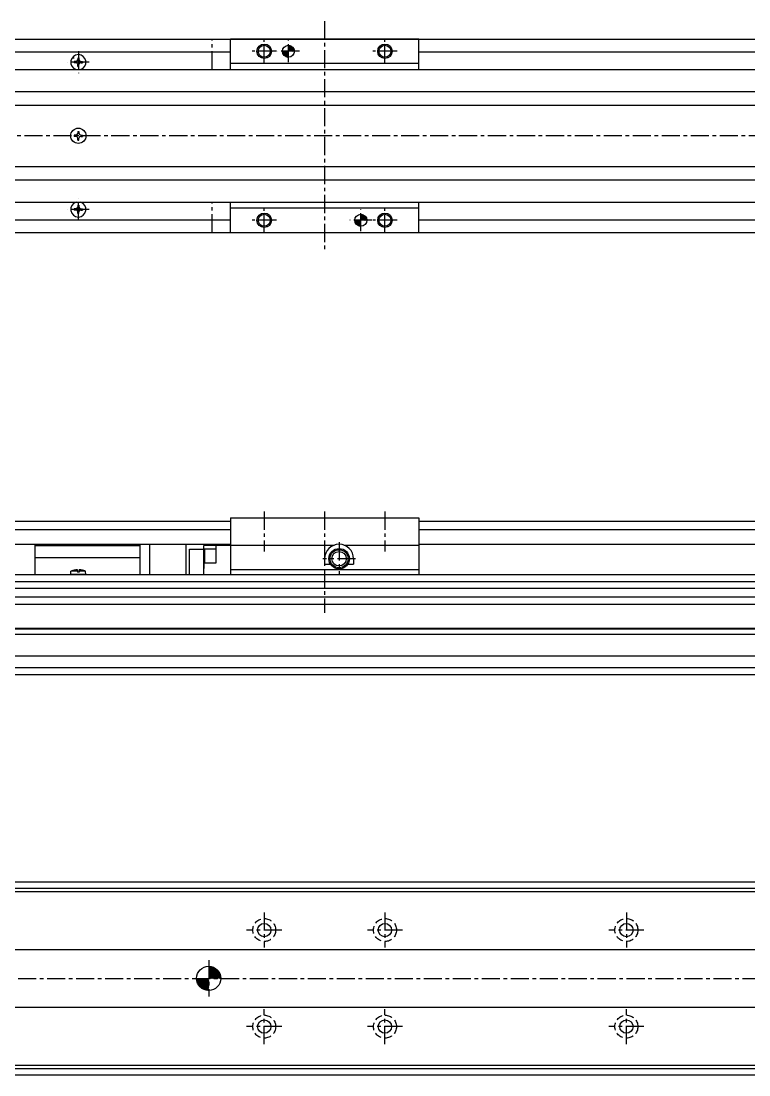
# Model space of a CAD drawing. Extents: x -693 to 450, y 35 to 506.
# Drawn here: x -423.1 to -121.7, y 69.3 to 505.8 of the extents above; entities that cross this region are included whole.
import ezdxf

# ---------------------------------------------------------------- set-up
doc = ezdxf.new("R2010")
doc.units = 0
for name, pattern in [('CENTER', [12, 7.5, -1.5, 1.5, -1.5]), ('DASHED', [4.5, 3, -1.5]), ('PHANTOM', [15, 7.5, -1.5, 1.5, -1.5, 1.5, -1.5])]:
    doc.linetypes.add(name, pattern=pattern)
doc.layers.get('0').update_dxf_attribs({"linetype": 'CONTINUOUS'})
doc.layers.add('CENTER', color=1, linetype='CENTER')

# ---------------------------------------------------------------- blocks, each defined once
blk = doc.blocks.new('*X2')
at = {"color": 0}
for p, q in [((-345.42, 114.11), (-345.23, 114.3)), ((-345.42, 113.66), (-344.82, 114.26)), ((-345.42, 113.21), (-344.43, 114.2)), ((-345.42, 112.77), (-344.07, 114.12)), ((-345.42, 112.32), (-343.73, 114.01)), ((-345.42, 111.87), (-343.41, 113.88)), ((-345.42, 111.42), (-343.11, 113.74)), ((-345.42, 110.98), (-342.83, 113.57)), ((-350.42, 109.11), (-350.23, 109.3)), ((-350.39, 108.7), (-349.78, 109.3)), ((-350.32, 108.31), (-349.34, 109.3)), ((-350.24, 107.95), (-348.89, 109.3)), ((-350.13, 107.61), (-348.44, 109.3)), ((-350, 107.29), (-347.99, 109.3)), ((-349.86, 106.99), (-347.55, 109.3)), ((-349.7, 106.7), (-347.1, 109.3)), ((-349.52, 106.43), (-346.65, 109.3)), ((-349.33, 106.18), (-346.21, 109.3)), ((-349.12, 105.94), (-345.76, 109.3)), ((-348.9, 105.71), (-345.42, 109.19)), ((-345.42, 110.53), (-342.56, 113.4)), ((-345.42, 110.08), (-342.3, 113.21)), ((-345.42, 109.64), (-342.06, 113)), ((-345.31, 109.3), (-341.83, 112.78)), ((-344.86, 109.3), (-341.62, 112.55)), ((-344.42, 109.3), (-341.42, 112.3)), ((-343.97, 109.3), (-341.24, 112.03)), ((-343.52, 109.3), (-341.07, 111.76)), ((-343.07, 109.3), (-340.91, 111.46)), ((-342.63, 109.3), (-340.78, 111.15)), ((-342.18, 109.3), (-340.66, 110.82)), ((-341.73, 109.3), (-340.56, 110.47)), ((-341.29, 109.3), (-340.49, 110.1)), ((-340.84, 109.3), (-340.44, 109.7)), ((-348.67, 105.5), (-345.42, 108.74)), ((-348.42, 105.3), (-345.42, 108.29)), ((-348.16, 105.11), (-345.42, 107.85)), ((-347.88, 104.94), (-345.42, 107.4)), ((-347.58, 104.79), (-345.42, 106.95)), ((-347.27, 104.66), (-345.42, 106.51)), ((-346.94, 104.54), (-345.42, 106.06)), ((-346.59, 104.44), (-345.42, 105.61)), ((-346.22, 104.37), (-345.42, 105.16)), ((-345.82, 104.32), (-345.42, 104.72))]:
    blk.add_line(p, q, dxfattribs=at)
blk = doc.blocks.new('*X3')
at = {"color": 0}
for p, q in [((-282.42, 425.76), (-282.42, 425.76)), ((-282.42, 425.53), (-282.2, 425.75)), ((-282.42, 425.31), (-282.01, 425.73)), ((-282.42, 425.09), (-281.82, 425.69)), ((-282.42, 424.86), (-281.65, 425.64)), ((-282.42, 424.64), (-281.48, 425.58)), ((-282.42, 424.42), (-281.33, 425.51)), ((-282.42, 424.19), (-281.18, 425.43)), ((-282.42, 423.97), (-281.04, 425.35)), ((-282.42, 423.75), (-280.91, 425.26)), ((-282.42, 423.52), (-280.79, 425.16)), ((-282.42, 423.3), (-280.67, 425.05)), ((-282.23, 423.26), (-280.56, 424.94)), ((-282.01, 423.26), (-280.46, 424.81)), ((-281.79, 423.26), (-280.37, 424.69)), ((-281.56, 423.26), (-280.28, 424.55)), ((-281.34, 423.26), (-280.2, 424.41)), ((-281.12, 423.26), (-280.13, 424.25)), ((-280.89, 423.26), (-280.06, 424.09)), ((-280.67, 423.26), (-280.01, 423.92)), ((-280.45, 423.26), (-279.97, 423.74)), ((-280.22, 423.26), (-279.94, 423.55)), ((-284.92, 423.26), (-284.92, 423.26)), ((-284.91, 423.04), (-284.69, 423.26)), ((-284.89, 422.85), (-284.47, 423.26)), ((-284.85, 422.66), (-284.25, 423.26)), ((-284.8, 422.49), (-284.02, 423.26)), ((-284.74, 422.32), (-283.8, 423.26)), ((-284.67, 422.17), (-283.58, 423.26)), ((-284.59, 422.02), (-283.35, 423.26)), ((-284.51, 421.88), (-283.13, 423.26)), ((-284.42, 421.75), (-282.9, 423.26)), ((-284.32, 421.63), (-282.68, 423.26)), ((-284.21, 421.51), (-282.46, 423.26)), ((-284.09, 421.4), (-282.42, 423.08)), ((-283.97, 421.3), (-282.42, 422.85)), ((-283.84, 421.21), (-282.42, 422.63)), ((-283.71, 421.12), (-282.42, 422.4)), ((-283.56, 421.04), (-282.42, 422.18)), ((-283.41, 420.97), (-282.42, 421.96)), ((-283.25, 420.91), (-282.42, 421.73)), ((-283.08, 420.85), (-282.42, 421.51)), ((-282.9, 420.81), (-282.42, 421.29)), ((-282.71, 420.78), (-282.42, 421.06)), ((-282.5, 420.77), (-282.42, 420.84)), ((-280, 423.26), (-279.92, 423.34))]:
    blk.add_line(p, q, dxfattribs=at)
blk = doc.blocks.new('*X4')
at = {"color": 0}
for p, q in [((-314.92, 493.21), (-314.87, 493.26)), ((-314.91, 493), (-314.65, 493.26)), ((-314.88, 492.81), (-314.42, 493.26)), ((-314.84, 492.62), (-314.2, 493.26)), ((-314.79, 492.45), (-313.98, 493.26)), ((-314.73, 492.29), (-313.75, 493.26)), ((-314.65, 492.14), (-313.53, 493.26)), ((-314.58, 491.99), (-313.3, 493.26)), ((-314.49, 491.86), (-313.08, 493.26)), ((-314.39, 491.73), (-312.86, 493.26)), ((-314.29, 491.6), (-312.63, 493.26)), ((-314.18, 491.49), (-312.42, 493.25)), ((-312.42, 495.71), (-312.37, 495.76)), ((-312.42, 495.49), (-312.16, 495.75)), ((-312.42, 495.26), (-311.96, 495.72)), ((-312.42, 495.04), (-311.78, 495.68)), ((-312.42, 494.82), (-311.61, 495.63)), ((-312.42, 494.59), (-311.45, 495.57)), ((-312.42, 494.37), (-311.3, 495.5)), ((-312.42, 494.15), (-311.15, 495.42)), ((-312.42, 493.92), (-311.02, 495.33)), ((-312.42, 493.7), (-310.89, 495.24)), ((-312.42, 493.47), (-310.76, 495.13)), ((-312.41, 493.26), (-310.65, 495.03)), ((-312.19, 493.26), (-310.54, 494.91)), ((-311.96, 493.26), (-310.44, 494.79)), ((-311.74, 493.26), (-310.35, 494.66)), ((-311.52, 493.26), (-310.26, 494.52)), ((-311.29, 493.26), (-310.18, 494.37)), ((-311.07, 493.26), (-310.11, 494.22)), ((-310.84, 493.26), (-310.05, 494.06)), ((-310.62, 493.26), (-310, 493.88)), ((-310.4, 493.26), (-309.96, 493.7)), ((-310.17, 493.26), (-309.93, 493.5)), ((-309.95, 493.26), (-309.92, 493.29)), ((-314.07, 491.38), (-312.42, 493.03)), ((-313.95, 491.28), (-312.42, 492.8)), ((-313.82, 491.19), (-312.42, 492.58)), ((-313.68, 491.1), (-312.42, 492.36)), ((-313.53, 491.02), (-312.42, 492.13)), ((-313.38, 490.95), (-312.42, 491.91)), ((-313.22, 490.89), (-312.42, 491.69)), ((-313.04, 490.84), (-312.42, 491.46)), ((-312.86, 490.8), (-312.42, 491.24)), ((-312.66, 490.78), (-312.42, 491.02)), ((-312.45, 490.76), (-312.42, 490.79))]:
    blk.add_line(p, q, dxfattribs=at)

msp = doc.modelspace()

# ---------------------------------------------------------------- linework, layer by layer
at = {"color": 7, "linetype": 'CONTINUOUS'}
for p, q in [((-504.42, 498.26), (435.58, 498.26)), ((-258.42, 498.26), (-336.42, 498.26)), ((-336.42, 485.76), (-336.42, 498.26)), ((-258.42, 485.76), (-258.42, 498.26)), ((-504.42, 493.06), (-336.42, 493.06)), ((-401.67, 490.51), (-401.17, 490.51)), ((-401.17, 489.01), (-401.17, 488.51)), ((-400.42, 489.01), (-401.17, 489.01)), ((-399.67, 490.51), (-399.67, 489.76)), ((-399.17, 490.51), (-399.17, 489.76)), ((-398.43, 489.01), (-397.67, 489.01)), ((-397.67, 489.01), (-397.67, 488.51)), ((-258.42, 493.06), (435.58, 493.06)), ((-504.42, 485.76), (435.58, 485.76)), ((-504.42, 485.76), (-336.42, 485.76)), ((-400.42, 488.51), (-401.17, 488.51)), ((-399.67, 487.01), (-399.67, 487.77)), ((-399.67, 487.01), (-399.17, 487.01)), ((-399.17, 487.01), (-399.17, 487.77)), ((-398.43, 488.51), (-397.67, 488.51)), ((-258.42, 488.26), (-336.42, 488.26)), ((-258.42, 485.76), (435.58, 485.76)), ((-504.42, 476.53), (435.58, 476.53)), ((-504.42, 471), (435.58, 471)), ((-401.17, 458.51), (-401.17, 458.01)), ((-400.42, 458.51), (-401.17, 458.51)), ((-399.67, 460.01), (-399.67, 459.26)), ((-399.67, 460.01), (-399.17, 460.01)), ((-399.17, 460.01), (-399.17, 459.26)), ((-398.43, 458.51), (-397.67, 458.51)), ((-397.67, 458.51), (-397.67, 458.01)), ((-400.42, 458.01), (-401.17, 458.01)), ((-399.67, 456.51), (-399.67, 457.27)), ((-399.67, 456.51), (-399.17, 456.51)), ((-399.17, 456.51), (-399.17, 457.27)), ((-398.43, 458.01), (-397.67, 458.01)), ((-504.42, 445.53), (435.58, 445.53)), ((-504.42, 439.99), (435.58, 439.99)), ((-504.42, 430.76), (-336.42, 430.76)), ((-502.42, 430.76), (437.58, 430.76)), ((-401.17, 428.01), (-401.17, 427.51)), ((-400.42, 428.01), (-401.17, 428.01)), ((-399.67, 429.51), (-399.67, 428.76)), ((-399.67, 429.51), (-399.17, 429.51)), ((-399.17, 429.51), (-399.17, 428.76)), ((-398.43, 428.01), (-397.67, 428.01)), ((-397.67, 428.01), (-397.67, 427.51)), ((-336.42, 418.26), (-336.42, 430.76)), ((-258.42, 428.26), (-336.42, 428.26)), ((-258.42, 430.76), (435.58, 430.76)), ((-258.42, 418.26), (-258.42, 430.76)), ((-504.42, 423.46), (-336.42, 423.46)), ((-400.42, 427.51), (-401.17, 427.51)), ((-399.67, 426.01), (-399.67, 426.77)), ((-399.67, 426.01), (-399.17, 426.01)), ((-399.17, 426.01), (-399.17, 426.77)), ((-398.43, 427.51), (-397.67, 427.51)), ((-258.42, 423.46), (435.58, 423.46)), ((-504.42, 418.26), (435.58, 418.26)), ((-336.42, 418.26), (-258.42, 418.26)), ((-504.42, 298.59), (-336.42, 298.59)), ((-336.42, 300.09), (-258.42, 300.09)), ((-336.42, 300.09), (-336.42, 276.59)), ((-258.42, 300.09), (-258.42, 276.59)), ((-258.42, 298.59), (435.58, 298.59)), ((-504.42, 295.23), (-336.42, 295.23)), ((-258.42, 295.23), (435.58, 295.23)), ((-504.42, 289.09), (-336.42, 289.09)), ((-417.42, 289.09), (-417.42, 276.59)), ((-417.42, 288.62), (-373.92, 288.62)), ((-373.92, 289.09), (-373.92, 276.59)), ((-369.92, 289.09), (-369.92, 276.59)), ((-354.92, 289.09), (-354.92, 276.59)), ((-347.42, 276.59), (-347.42, 288.59)), ((-336.42, 288.59), (-347.42, 288.59)), ((-342.42, 288.59), (-342.42, 281.25)), ((-336.42, 288.72), (-293.5, 288.72)), ((-289.35, 288.72), (-258.42, 288.72)), ((-258.42, 289.09), (435.58, 289.09)), ((-353.42, 287.09), (-347.42, 287.09)), ((-353.42, 276.59), (-353.42, 287.09)), ((-347.12, 287.09), (-347.42, 286.57)), ((-347.42, 286.57), (-347.42, 279.11)), ((-342.42, 287.09), (-347.12, 287.09)), ((-347.12, 287.09), (-347.12, 281.25)), ((-417.42, 283.63), (-373.92, 283.63)), ((-342.42, 281.25), (-347.42, 281.25)), ((-297.42, 283.09), (-297.42, 280.84)), ((-297.42, 280.84), (-295.03, 280.84)), ((-287.82, 280.84), (-285.42, 280.84)), ((-285.42, 283.09), (-285.42, 280.84)), ((-504.42, 276.59), (435.58, 276.59)), ((-402.57, 276.59), (-402.46, 277.89)), ((-396.27, 276.59), (-402.57, 276.59)), ((-399.82, 277.89), (-402.46, 277.89)), ((-399.82, 278.48), (-399.82, 277.49)), ((-399.02, 277.49), (-399.82, 277.49)), ((-399.02, 278.48), (-399.02, 277.49)), ((-396.39, 277.89), (-399.02, 277.89)), ((-396.27, 276.59), (-396.39, 277.89)), ((-336.42, 278.59), (-258.42, 278.59)), ((-504.42, 273.59), (435.58, 273.59)), ((-504.42, 270.84), (435.58, 270.84)), ((-504.42, 267.34), (435.58, 267.34)), ((-504.42, 264.32), (435.58, 264.32)), ((-504.42, 254.39), (435.58, 254.39)), ((-504.42, 254.09), (435.58, 254.09)), ((-504.42, 251.85), (435.58, 251.85)), ((-504.42, 242.85), (435.58, 242.85)), ((-504.42, 238.09), (435.58, 238.09)), ((-504.42, 235.09), (435.58, 235.09)), ((-504.42, 149.3), (435.58, 149.3)), ((-504.42, 146.7), (435.58, 146.7)), ((-504.42, 145.3), (435.58, 145.3)), ((-504.42, 121.3), (435.58, 121.3)), ((-504.42, 97.3), (435.58, 97.3)), ((-504.42, 73.3), (435.58, 73.3)), ((-504.42, 71.9), (435.58, 71.9)), ((-504.42, 69.3), (435.58, 69.3))]:
    msp.add_line(p, q, dxfattribs=at)
at = {"color": 3, "linetype": 'PHANTOM'}
for p, q in [((-343.92, 485.76), (-343.92, 498.26)), ((-343.92, 418.26), (-343.92, 430.76))]:
    msp.add_line(p, q, dxfattribs=at)
at = {"color": 7, "linetype": 'CONTINUOUS'}
for points in [[(-399.82, 278.48, 0), (-399.84, 278.48, 0), (-399.87, 278.48, 0), (-399.89, 278.47, 0), (-399.91, 278.47, 0), (-399.93, 278.47, 0), (-399.95, 278.47, 0), (-399.97, 278.47, 0), (-399.99, 278.47, 0), (-400.01, 278.46, 0), (-400.04, 278.46, 0), (-400.06, 278.46, 0), (-400.08, 278.46, 0), (-400.1, 278.46, 0), (-400.12, 278.46, 0), (-400.14, 278.45, 0), (-400.16, 278.45, 0), (-400.18, 278.45, 0), (-400.2, 278.45, 0), (-400.23, 278.45, 0), (-400.25, 278.44, 0), (-400.27, 278.44, 0), (-400.29, 278.44, 0), (-400.31, 278.44, 0), (-400.33, 278.44, 0), (-400.35, 278.43, 0), (-400.37, 278.43, 0), (-400.39, 278.43, 0), (-400.42, 278.43, 0), (-400.44, 278.42, 0), (-400.46, 278.42, 0), (-400.48, 278.42, 0), (-400.5, 278.41, 0), (-400.52, 278.41, 0), (-400.54, 278.41, 0), (-400.56, 278.4, 0), (-400.58, 278.4, 0), (-400.6, 278.4, 0), (-400.62, 278.4, 0), (-400.65, 278.39, 0), (-400.67, 278.39, 0), (-400.69, 278.39, 0), (-400.71, 278.38, 0), (-400.73, 278.38, 0), (-400.75, 278.38, 0), (-400.77, 278.37, 0), (-400.79, 278.37, 0), (-400.81, 278.37, 0), (-400.83, 278.36, 0), (-400.86, 278.36, 0), (-400.88, 278.35, 0), (-400.9, 278.35, 0), (-400.92, 278.35, 0), (-400.94, 278.34, 0), (-400.96, 278.34, 0), (-400.98, 278.33, 0), (-401, 278.33, 0), (-401.02, 278.32, 0), (-401.04, 278.32, 0), (-401.06, 278.32, 0), (-401.08, 278.31, 0), (-401.1, 278.31, 0), (-401.12, 278.3, 0), (-401.15, 278.3, 0), (-401.17, 278.29, 0), (-401.19, 278.29, 0), (-401.21, 278.29, 0), (-401.23, 278.28, 0), (-401.25, 278.27, 0), (-401.27, 278.27, 0), (-401.29, 278.26, 0), (-401.31, 278.26, 0), (-401.33, 278.25, 0), (-401.35, 278.25, 0), (-401.37, 278.25, 0), (-401.39, 278.24, 0), (-401.41, 278.24, 0), (-401.43, 278.23, 0), (-401.45, 278.22, 0), (-401.48, 278.22, 0), (-401.5, 278.21, 0), (-401.52, 278.21, 0), (-401.54, 278.2, 0), (-401.56, 278.2, 0), (-401.58, 278.19, 0), (-401.6, 278.19, 0), (-401.62, 278.18, 0), (-401.64, 278.17, 0), (-401.66, 278.17, 0), (-401.68, 278.16, 0), (-401.7, 278.15, 0), (-401.72, 278.15, 0), (-401.74, 278.14, 0), (-401.76, 278.14, 0), (-401.78, 278.13, 0), (-401.8, 278.12, 0), (-401.82, 278.12, 0), (-401.84, 278.11, 0), (-401.86, 278.11, 0), (-401.88, 278.1, 0), (-401.9, 278.09, 0), (-401.92, 278.09, 0), (-401.94, 278.08, 0), (-401.96, 278.07, 0), (-401.98, 278.06, 0), (-402, 278.06, 0), (-402.02, 278.05, 0), (-402.04, 278.05, 0), (-402.06, 278.04, 0), (-402.08, 278.03, 0), (-402.1, 278.02, 0), (-402.12, 278.02, 0), (-402.14, 278.01, 0), (-402.16, 278, 0), (-402.18, 278, 0), (-402.2, 277.99, 0), (-402.22, 277.98, 0), (-402.24, 277.97, 0), (-402.26, 277.96, 0), (-402.28, 277.96, 0), (-402.3, 277.95, 0), (-402.32, 277.94, 0), (-402.34, 277.93, 0), (-402.36, 277.93, 0), (-402.38, 277.92, 0), (-402.4, 277.91, 0), (-402.42, 277.9, 0), (-402.44, 277.89, 0), (-402.46, 277.89, 0)], [(-396.39, 277.89, 0), (-396.41, 277.89, 0), (-396.43, 277.9, 0), (-396.45, 277.91, 0), (-396.46, 277.92, 0), (-396.49, 277.93, 0), (-396.5, 277.93, 0), (-396.52, 277.94, 0), (-396.54, 277.95, 0), (-396.56, 277.96, 0), (-396.58, 277.96, 0), (-396.6, 277.97, 0), (-396.62, 277.98, 0), (-396.64, 277.99, 0), (-396.66, 278, 0), (-396.68, 278, 0), (-396.7, 278.01, 0), (-396.72, 278.02, 0), (-396.74, 278.02, 0), (-396.76, 278.03, 0), (-396.78, 278.04, 0), (-396.8, 278.05, 0), (-396.82, 278.05, 0), (-396.84, 278.06, 0), (-396.86, 278.06, 0), (-396.88, 278.07, 0), (-396.9, 278.08, 0), (-396.92, 278.09, 0), (-396.94, 278.09, 0), (-396.96, 278.1, 0), (-396.98, 278.11, 0), (-397, 278.11, 0), (-397.02, 278.12, 0), (-397.05, 278.12, 0), (-397.06, 278.13, 0), (-397.08, 278.14, 0), (-397.11, 278.14, 0), (-397.13, 278.15, 0), (-397.15, 278.15, 0), (-397.17, 278.16, 0), (-397.19, 278.17, 0), (-397.21, 278.17, 0), (-397.23, 278.18, 0), (-397.25, 278.19, 0), (-397.27, 278.19, 0), (-397.29, 278.2, 0), (-397.31, 278.2, 0), (-397.33, 278.21, 0), (-397.35, 278.21, 0), (-397.37, 278.22, 0), (-397.39, 278.22, 0), (-397.41, 278.23, 0), (-397.43, 278.24, 0), (-397.45, 278.24, 0), (-397.47, 278.25, 0), (-397.49, 278.25, 0), (-397.51, 278.25, 0), (-397.54, 278.26, 0), (-397.56, 278.26, 0), (-397.58, 278.27, 0), (-397.6, 278.27, 0), (-397.62, 278.28, 0), (-397.64, 278.29, 0), (-397.66, 278.29, 0), (-397.68, 278.29, 0), (-397.7, 278.3, 0), (-397.72, 278.3, 0), (-397.74, 278.31, 0), (-397.76, 278.31, 0), (-397.78, 278.32, 0), (-397.8, 278.32, 0), (-397.82, 278.32, 0), (-397.85, 278.33, 0), (-397.87, 278.33, 0), (-397.89, 278.34, 0), (-397.91, 278.34, 0), (-397.93, 278.35, 0), (-397.95, 278.35, 0), (-397.97, 278.35, 0), (-397.99, 278.36, 0), (-398.01, 278.36, 0), (-398.03, 278.37, 0), (-398.05, 278.37, 0), (-398.07, 278.37, 0), (-398.1, 278.38, 0), (-398.12, 278.38, 0), (-398.14, 278.38, 0), (-398.16, 278.39, 0), (-398.18, 278.39, 0), (-398.2, 278.39, 0), (-398.22, 278.4, 0), (-398.24, 278.4, 0), (-398.26, 278.4, 0), (-398.29, 278.4, 0), (-398.31, 278.41, 0), (-398.33, 278.41, 0), (-398.35, 278.41, 0), (-398.37, 278.42, 0), (-398.39, 278.42, 0), (-398.41, 278.42, 0), (-398.43, 278.43, 0), (-398.45, 278.43, 0), (-398.47, 278.43, 0), (-398.5, 278.43, 0), (-398.52, 278.44, 0), (-398.54, 278.44, 0), (-398.56, 278.44, 0), (-398.58, 278.44, 0), (-398.6, 278.44, 0), (-398.62, 278.45, 0), (-398.64, 278.45, 0), (-398.66, 278.45, 0), (-398.69, 278.45, 0), (-398.71, 278.45, 0), (-398.73, 278.46, 0), (-398.75, 278.46, 0), (-398.77, 278.46, 0), (-398.79, 278.46, 0), (-398.81, 278.46, 0), (-398.83, 278.46, 0), (-398.85, 278.47, 0), (-398.88, 278.47, 0), (-398.9, 278.47, 0), (-398.92, 278.47, 0), (-398.94, 278.47, 0), (-398.96, 278.47, 0), (-398.98, 278.48, 0), (-399, 278.48, 0), (-399.02, 278.48, 0)]]:
    msp.add_polyline3d(points, dxfattribs=at)
for centre, radius in [((-322.42, 493.26), 3), ((-322.42, 493.26), 2.5), ((-312.42, 493.26), 2.5), ((-272.42, 493.26), 3), ((-272.42, 493.26), 2.5), ((-399.42, 458.26), 3.15), ((-322.42, 423.26), 3), ((-322.42, 423.26), 2.5), ((-282.42, 423.26), 2.5), ((-272.42, 423.26), 3), ((-272.42, 423.26), 2.5), ((-291.42, 283.09), 4.25), ((-291.42, 283.09), 3.75), ((-291.42, 283.09), 3), ((-322.42, 129.3), 2.75), ((-272.42, 129.3), 2.75), ((-172.42, 129.3), 2.75), ((-345.42, 109.3), 5), ((-322.42, 89.3), 2.75), ((-272.42, 89.3), 2.75), ((-172.42, 89.3), 2.75)]:
    msp.add_circle(centre, radius, dxfattribs=at)
at = {"color": 3, "linetype": 'DASHED'}
for centre in [(-322.42, 129.3), (-272.42, 129.3), (-172.42, 129.3), (-322.42, 89.3), (-272.42, 89.3), (-172.42, 89.3)]:
    msp.add_circle(centre, 4.75, dxfattribs=at)
at = {"color": 7, "linetype": 'CONTINUOUS'}
for centre, radius, start, end in [((-399.42, 488.76), 3.15, 287.7528, 252.2472), ((-400.42, 489.76), 0.748, 270, 0), ((-398.43, 489.76), 0.748, 180, 270), ((-400.42, 487.77), 0.748, 0, 90.0001), ((-398.43, 487.77), 0.748, 90, 180), ((-400.42, 459.26), 0.748, 270, 0), ((-398.43, 459.26), 0.748, 180, 270), ((-400.42, 457.27), 0.748, 0, 90.0001), ((-398.43, 457.27), 0.748, 90, 180), ((-399.42, 427.76), 3.15, 107.7528, 72.2472), ((-400.42, 428.76), 0.748, 270, 0), ((-398.43, 428.76), 0.748, 180, 270), ((-400.42, 426.77), 0.748, 0, 90.0001), ((-398.43, 426.77), 0.748, 90, 180), ((-291.42, 283.09), 6, 0, 180)]:
    msp.add_arc(centre, radius, start, end, dxfattribs=at)
msp.add_point((-399.42, 276.59), dxfattribs=at)
msp.add_point((-399.42, 276.59), dxfattribs=at)
at = {"layer": 'CENTER', "color": 1, "linetype": 'CENTER'}
for p, q in [((-297.42, 505.76), (-297.42, 410.76)), ((-322.42, 488.22), (-322.42, 498.3)), ((-312.42, 488.72), (-312.42, 497.8)), ((-272.42, 488.22), (-272.42, 498.3)), ((-399.42, 493.3), (-399.42, 484.22)), ((-317.38, 493.26), (-327.46, 493.26)), ((-307.88, 493.26), (-316.96, 493.26)), ((-267.38, 493.26), (-277.46, 493.26)), ((-394.88, 488.76), (-403.96, 488.76)), ((449.74, 458.26), (-541.84, 458.26)), ((-399.42, 423.22), (-399.42, 432.3)), ((-394.88, 427.76), (-403.96, 427.76)), ((-322.42, 418.22), (-322.42, 428.3)), ((-282.42, 418.72), (-282.42, 427.8)), ((-272.42, 418.22), (-272.42, 428.3)), ((-317.38, 423.26), (-327.46, 423.26)), ((-277.88, 423.26), (-286.96, 423.26)), ((-267.38, 423.26), (-277.46, 423.26)), ((-322.42, 302.59), (-322.42, 286.13)), ((-297.42, 302.59), (-297.42, 260.71)), ((-272.42, 302.59), (-272.42, 286.13)), ((-291.42, 289.88), (-291.42, 276.3)), ((-284.63, 283.09), (-298.21, 283.09)), ((-322.42, 136.59), (-322.42, 122.01)), ((-272.42, 136.59), (-272.42, 122.01)), ((-172.42, 136.59), (-172.42, 122.01)), ((-315.13, 129.3), (-329.71, 129.3)), ((-265.13, 129.3), (-279.71, 129.3)), ((-165.13, 129.3), (-179.71, 129.3)), ((-345.42, 116.84), (-345.42, 101.76)), ((-544.34, 109.3), (446.8, 109.3)), ((-322.42, 82.01), (-322.42, 96.59)), ((-272.42, 82.01), (-272.42, 96.59)), ((-172.42, 82.01), (-172.42, 96.59)), ((-315.13, 89.3), (-329.71, 89.3)), ((-265.13, 89.3), (-279.71, 89.3)), ((-165.13, 89.3), (-179.71, 89.3))]:
    msp.add_line(p, q, dxfattribs=at)

# ---------------------------------------------------------------- block references
at = {"color": 7, "linetype": 'CONTINUOUS'}
for name in ['*X4', '*X3', '*X2']:
    msp.add_blockref(name, (0, 0), dxfattribs=at)

doc.saveas('drawing.dxf')
